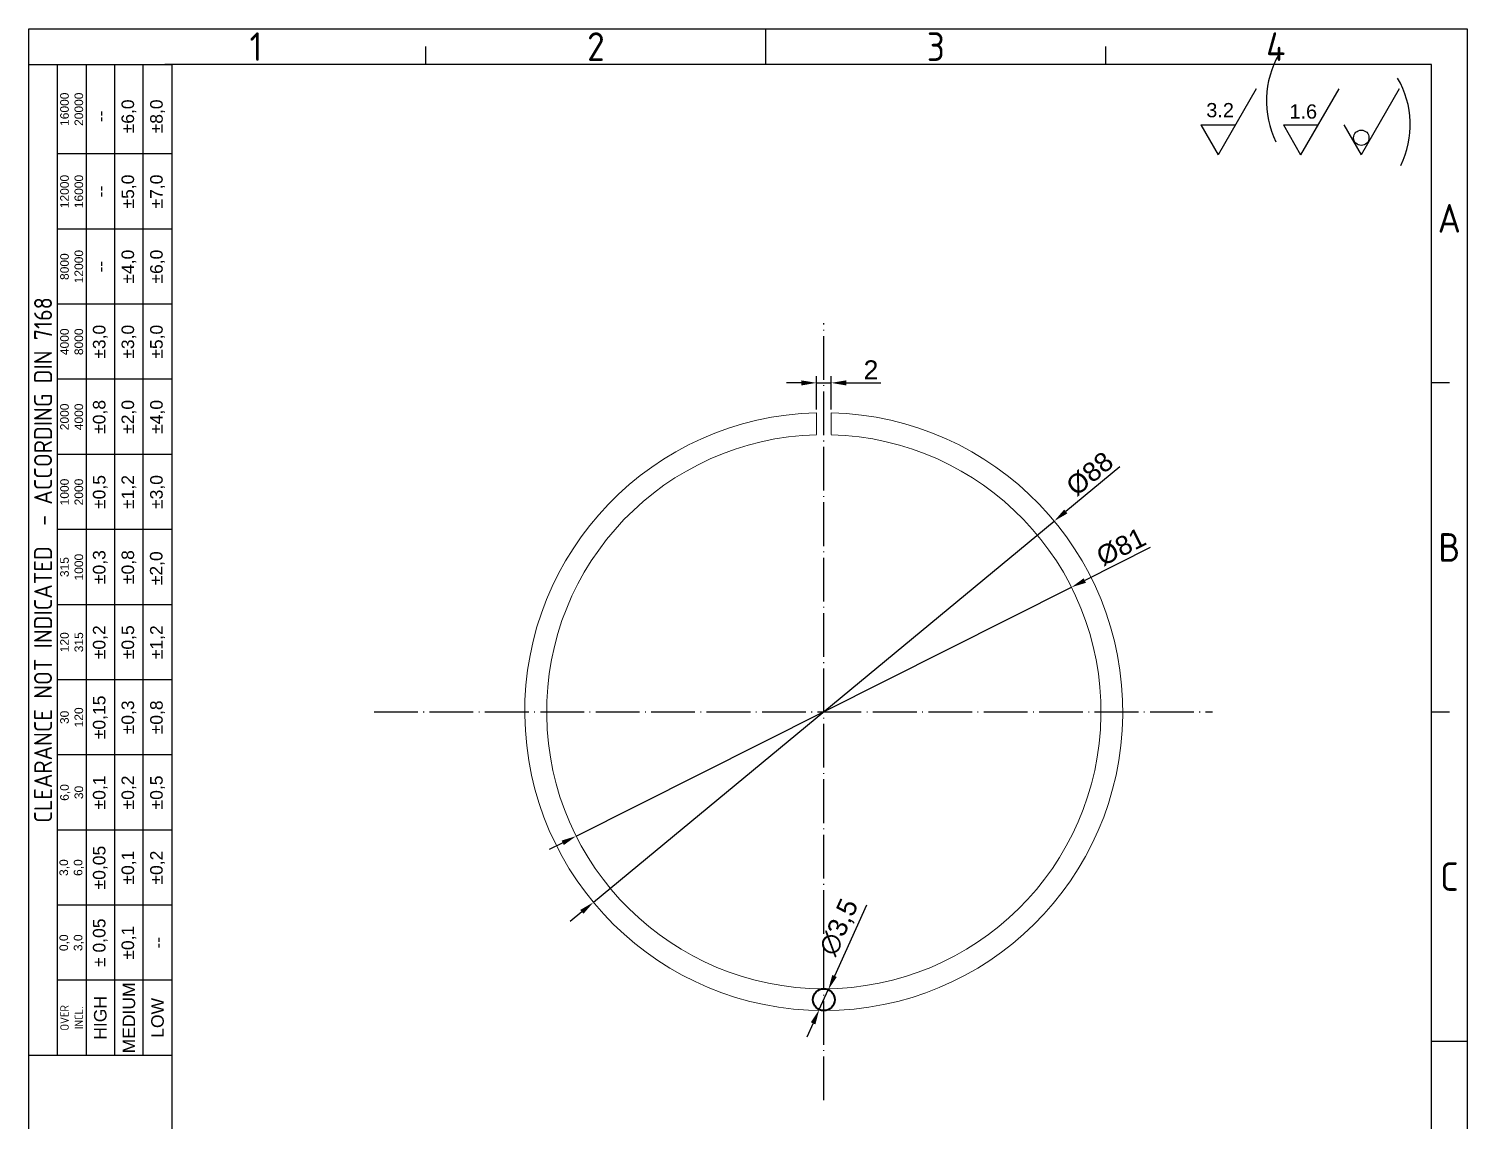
# Model space of a CAD drawing. Header units: millimetres. Extents: x 4337 to 4534, y 1258 to 1534.
# Drawn here: x 4336.6 to 4533.9, y 1384.1 to 1533.8 of the extents above; entities that cross this region are included whole.
import ezdxf
from ezdxf.enums import TextEntityAlignment as Align

# ---------------------------------------------------------------- set-up
doc = ezdxf.new("R2010")
doc.units = ezdxf.units.MM
doc.linetypes.add('ACAD_ISO04W100', pattern=[30, 24, -3, 0, -3])
for name, color, linetype, lineweight in [('AM_0', 7, 'Continuous', 40), ('AM_4', 1, 'ACAD_ISO04W100', 25), ('AM_5', 5, 'Continuous', 25)]:
    doc.layers.add(name, color=color, linetype=linetype, lineweight=lineweight)
doc.styles.add('ACISOTS', font='isocp.shx', dxfattribs={"height": 1})
doc.styles.get("Standard").update_dxf_attribs({"font": 'arial.ttf'})
doc.dimstyles.new('ISO-25', dxfattribs={"dimscale": 0.75, "dimtxt": 3.5, "dimasz": 2.75, "dimexe": 1.25, "dimexo": 0.625, "dimtad": 1, "dimtxsty": 'Standard', "dimcen": 2.5, "dimadec": 0, "dimazin": 0, "dimtfac": 1, "dimtmove": 0, "dimatfit": 3, "dimfxl": 1, "dimarcsym": 0})

# ---------------------------------------------------------------- blocks, each defined once
blk = doc.blocks.new('*D34')
at = {"layer": 'AM_5', "color": 0, "lineweight": -2, "ltscale": 0.25, "transparency": 16777216}
for p, q in [((4442.57, 1485.28), (4440.51, 1485.28)), ((4444.63, 1481.64), (4444.63, 1486.22)), ((4444.63, 1485.28), (4446.63, 1485.28)), ((4446.63, 1481.62), (4446.63, 1486.22)), ((4448.7, 1485.28), (4453.43, 1485.28))]:
    blk.add_line(p, q, dxfattribs=at)
at = {"layer": 'AM_5', "color": 0, "ltscale": 0.25, "transparency": 16777216}
for points in [[(4442.57, 1485.62), (4442.57, 1484.93), (4444.63, 1485.28)], [(4448.7, 1485.62), (4448.7, 1484.93), (4446.63, 1485.28)]]:
    blk.add_solid(points, dxfattribs=at)
at = {"layer": 'Defpoints', "color": 0, "ltscale": 0.25, "transparency": 16777216}
for p in [(4446.63, 1485.28), (4444.63, 1481.17), (4446.63, 1481.15)]:
    blk.add_point(p, dxfattribs=at)
at = {"layer": 'AM_5', "color": 0, "ltscale": 0.25, "transparency": 16777216, "insert": (4452.1, 1487.06), "char_height": 2.62, "attachment_point": 5}
blk.add_mtext('2', dxfattribs=at)
blk = doc.blocks.new('*D35')
at = {"layer": 'AM_5', "color": 0, "lineweight": -2, "ltscale": 0.25, "transparency": 16777216}
for p, q in [((4486.22, 1473.77), (4478.81, 1467.64)), ((4414.05, 1414.04), (4477.22, 1466.32)), ((4412.46, 1412.73), (4410.87, 1411.41))]:
    blk.add_line(p, q, dxfattribs=at)
at = {"layer": 'AM_5', "color": 0, "ltscale": 0.25, "transparency": 16777216}
for points in [[(4478.59, 1467.9), (4479.03, 1467.37), (4477.22, 1466.32)], [(4412.24, 1412.99), (4412.68, 1412.46), (4414.05, 1414.04)]]:
    blk.add_solid(points, dxfattribs=at)
at = {"layer": 'Defpoints', "color": 0, "ltscale": 0.25, "transparency": 16777216}
for p in [(4477.22, 1466.32), (4414.05, 1414.04)]:
    blk.add_point(p, dxfattribs=at)
at = {"layer": 'AM_5', "color": 0, "ltscale": 0.25, "transparency": 16777216, "insert": (4482.11, 1472.81), "char_height": 2.625, "attachment_point": 5, "rotation": 39.6139}
blk.add_mtext('%%C88', dxfattribs=at)
blk = doc.blocks.new('*D36')
at = {"layer": 'AM_5', "color": 0, "lineweight": -2, "ltscale": 0.25, "transparency": 16777216}
for p, q in [((4490.4, 1462.68), (4481.43, 1458.17)), ((4411.68, 1423.12), (4479.59, 1457.25)), ((4409.84, 1422.19), (4407.99, 1421.27))]:
    blk.add_line(p, q, dxfattribs=at)
at = {"layer": 'AM_5', "color": 0, "ltscale": 0.25, "transparency": 16777216}
for points in [[(4481.27, 1458.48), (4481.58, 1457.86), (4479.59, 1457.25)], [(4409.68, 1422.5), (4409.99, 1421.89), (4411.68, 1423.12)]]:
    blk.add_solid(points, dxfattribs=at)
at = {"layer": 'Defpoints', "color": 0, "ltscale": 0.25, "transparency": 16777216}
for p in [(4479.59, 1457.25), (4411.68, 1423.12)]:
    blk.add_point(p, dxfattribs=at)
at = {"layer": 'AM_5', "color": 0, "ltscale": 0.25, "transparency": 16777216, "insert": (4486.41, 1462.78), "char_height": 2.625, "attachment_point": 5, "rotation": 26.6813}
blk.add_mtext('%%C81', dxfattribs=at)
blk = doc.blocks.new('*D37')
at = {"layer": 'AM_5', "color": 0, "lineweight": -2, "ltscale": 0.25, "transparency": 16777216}
for p, q in [((4451.49, 1413.64), (4447.1, 1403.93)), ((4445.01, 1399.32), (4446.25, 1402.05)), ((4444.16, 1397.44), (4443.32, 1395.56))]:
    blk.add_line(p, q, dxfattribs=at)
at = {"layer": 'AM_5', "color": 0, "ltscale": 0.25, "transparency": 16777216}
for points in [[(4446.79, 1404.07), (4447.41, 1403.79), (4446.25, 1402.05)], [(4443.85, 1397.58), (4444.48, 1397.29), (4445.01, 1399.32)]]:
    blk.add_solid(points, dxfattribs=at)
at = {"layer": 'Defpoints', "color": 0, "ltscale": 0.25, "transparency": 16777216}
for p in [(4446.25, 1402.05), (4445.01, 1399.32)]:
    blk.add_point(p, dxfattribs=at)
at = {"layer": 'AM_5', "color": 0, "ltscale": 0.25, "transparency": 16777216, "insert": (4447.82, 1410.58), "char_height": 2.625, "attachment_point": 5, "rotation": 65.6726}
blk.add_mtext('∅3,5', dxfattribs=at)

msp = doc.modelspace()

# ---------------------------------------------------------------- linework, layer by layer
at = {"color": 135, "lineweight": 25}
for p, q in [((4336.627, 1258.121), (4336.627, 1533.846)), ((4336.627, 1533.846), (4533.853, 1533.846)), ((4437.693, 1528.94), (4437.693, 1533.846)), ((4533.853, 1533.846), (4533.853, 1258.121)), ((4391.085, 1528.94), (4391.085, 1531.393)), ((4484.301, 1528.94), (4484.301, 1531.393)), ((4340.552, 1393.04), (4340.552, 1528.94)), ((4344.476, 1528.94), (4344.476, 1393.04)), ((4348.401, 1528.94), (4348.401, 1393.04)), ((4352.326, 1393.04), (4352.326, 1528.94)), ((4356.251, 1516.674), (4340.552, 1516.674)), ((4356.251, 1506.372), (4340.552, 1506.372)), ((4356.251, 1496.069), (4340.552, 1496.069)), ((4356.251, 1485.766), (4340.552, 1485.766)), ((4531.4, 1485.275), (4528.947, 1485.275)), ((4356.251, 1475.463), (4340.552, 1475.463)), ((4356.251, 1465.16), (4340.552, 1465.16)), ((4356.251, 1454.857), (4340.552, 1454.857)), ((4356.251, 1444.554), (4340.552, 1444.554)), ((4531.4, 1440.139), (4528.947, 1440.139)), ((4356.251, 1434.251), (4340.552, 1434.251)), ((4356.251, 1423.948), (4340.552, 1423.948)), ((4356.251, 1413.646), (4340.552, 1413.646)), ((4356.251, 1403.343), (4340.552, 1403.343)), ((4528.947, 1395.002), (4533.853, 1395.002))]:
    msp.add_line(p, q, dxfattribs=at)
for p, q in [((4528.947, 1528.94), (4355.27, 1528.94)), ((4356.251, 1528.94), (4356.251, 1263.027)), ((4528.947, 1263.027), (4528.947, 1528.94))]:
    msp.add_line(p, q)
msp.add_lwpolyline([(4356.251, 1528.94), (4356.251, 1393.04), (4336.627, 1393.04), (4336.627, 1528.94)], close=True, dxfattribs=at)
at = {"color": 7, "linetype": 'Continuous', "lineweight": 15}
for radius, start, end in [(41, 91.39779, 88.60174), (38, 91.50678, 88.49353)]:
    msp.add_arc((4445.633, 1440.183), radius, start, end, dxfattribs=at)
for points, knots in [([(4444.633, 1481.168), (4444.633, 1481.153), (4444.633, 1481.124), (4444.633, 1480.872), (4444.633, 1480.495), (4444.633, 1480.021), (4444.633, 1479.509), (4444.633, 1479.015), (4444.633, 1478.592), (4444.633, 1478.302), (4444.633, 1478.163), (4444.633, 1478.183), (4444.633, 1478.188)], [0, 0, 0, 0, 0.1041271, 0.211509, 0.3189091, 0.4263395, 0.5338004, 0.6412788, 0.748753, 0.8562023, 0.9636162, 1, 1, 1, 1]), ([(4446.633, 1478.186), (4446.633, 1478.188), (4446.633, 1478.192), (4446.633, 1478.394), (4446.633, 1478.739), (4446.633, 1479.194), (4446.633, 1479.702), (4446.633, 1480.206), (4446.633, 1480.651), (4446.633, 1480.979), (4446.633, 1481.158), (4446.633, 1481.152), (4446.633, 1481.15)], [0, 0, 0, 0, 0.0777155, 0.1850093, 0.2923199, 0.3996637, 0.5070411, 0.6144376, 0.7218308, 0.8292013, 0.9365398, 1, 1, 1, 1])]:
    msp.add_open_spline(points, degree=3, knots=knots, dxfattribs=at)
at = {"layer": 'AM_0', "ltscale": 0.25}
msp.add_circle((4445.632, 1400.683), 1.5, dxfattribs=at)
at = {"layer": 'AM_4', "ltscale": 0.25}
for p, q in [((4445.633, 1386.906), (4445.633, 1493.459)), ((4383.968, 1440.183), (4498.909, 1440.183))]:
    msp.add_line(p, q, dxfattribs=at)
at = {"layer": 'AM_5'}
for p, q in [((4504.932, 1525.608), (4499.715, 1516.572)), ((4516.23, 1525.608), (4511.013, 1516.572)), ((4524.538, 1525.608), (4519.321, 1516.572)), ((4497.343, 1520.679), (4502.086, 1520.679)), ((4497.343, 1520.679), (4499.715, 1516.572)), ((4508.642, 1520.679), (4513.385, 1520.679)), ((4508.642, 1520.679), (4511.013, 1516.572)), ((4516.95, 1520.679), (4519.321, 1516.572))]:
    msp.add_line(p, q, dxfattribs=at)
msp.add_circle((4519.33, 1518.899), 1.052, dxfattribs=at)
for centre, start, end in [((4519.087, 1523.941), 149.81687, 205.95777), ((4513.275, 1520.67), 334.04223, 30.18313)]:
    msp.add_arc(centre, 12.771, start, end, dxfattribs=at)

# ---------------------------------------------------------------- texts
at = {"color": 135, "lineweight": 25, "style": 'ACISOTS'}
for s, p in [('1', (4367.781, 1531.393)), ('2', (4414.389, 1531.393)), ('3', (4460.997, 1531.393)), ('4', (4507.606, 1531.393)), ('A', (4531.4, 1507.843)), ('B', (4531.4, 1462.707)), ('C', (4531.4, 1417.571))]:
    msp.add_text(s, height=3.925, dxfattribs=at).set_placement(p, align=Align.MIDDLE)
at = {"color": 135, "lineweight": 25, "attachment_point": 5, "rotation": 90}
for s, insert, char_height, width in [('16000\\P20000', (4342.514, 1522.807), 1.1775, 12.26534), ('±6,0', (4350.364, 1521.826), 1.7171, 10.30289), ('±8,0', (4354.289, 1521.826), 1.7171, 10.30289), ('--', (4346.439, 1521.826), 1.7171, 10.30289), ('12000\\P16000', (4342.514, 1511.523), 1.1775, 10.30289), ('±5,0', (4350.364, 1511.523), 1.7171, 10.30289), ('±7,0', (4354.289, 1511.523), 1.7171, 10.30289), ('--', (4346.439, 1511.523), 1.7171, 10.30289), ('8000\\P12000', (4342.514, 1501.22), 1.1775, 10.30289), ('±4,0', (4350.364, 1501.22), 1.7171, 10.30289), ('±6,0', (4354.289, 1501.22), 1.7171, 10.30289), ('--', (4346.439, 1501.22), 1.7171, 10.30289), ('{\\Fisocp.shx|c0;CLEARANCE NOT INDICATED  - ACCORDING DIN 7168}', (4338.589, 1460.99), 2.45307, 135.90001), ('±3,0', (4346.439, 1490.917), 1.7171, 10.30289), ('±3,0', (4350.364, 1490.917), 1.7171, 10.30289), ('±5,0', (4354.289, 1490.917), 1.7171, 10.30289), ('4000\\P8000', (4342.514, 1490.917), 1.1775, 10.30289), ('2000\\P4000', (4342.514, 1480.614), 1.1775, 10.30289), ('±0,8', (4346.439, 1480.614), 1.7171, 10.30289), ('±2,0', (4350.364, 1480.614), 1.7171, 10.30289), ('±4,0', (4354.289, 1480.614), 1.7171, 10.30289), ('1000\\P2000', (4342.514, 1470.311), 1.1775, 10.30289), ('±0,5', (4346.439, 1470.311), 1.7171, 10.30289), ('±1,2', (4350.364, 1470.311), 1.7171, 10.30289), ('±3,0', (4354.289, 1470.311), 1.7171, 10.30289), ('315\\P1000', (4342.514, 1460.009), 1.1775, 10.30289), ('±0,3', (4346.439, 1460.009), 1.7171, 10.30289), ('±0,8', (4350.364, 1460.009), 1.7171, 10.30289), ('±2,0', (4354.256, 1459.854), 1.7171, 10.30289), ('±0,2', (4346.439, 1449.706), 1.7171, 10.30289), ('±0,5', (4350.364, 1449.706), 1.7171, 10.30289), ('±1,2', (4354.289, 1449.706), 1.7171, 10.30289), ('120\\P315', (4342.514, 1449.706), 1.1775, 10.30289), ('±0,15', (4346.439, 1439.403), 1.7171, 10.30289), ('30\\P120', (4342.514, 1439.403), 1.1775, 10.30289), ('±0,3', (4350.364, 1439.403), 1.7171, 10.30289), ('±0,8', (4354.289, 1439.403), 1.7171, 10.30289), ('6,0\\P30', (4342.514, 1429.1), 1.1775, 10.30289), ('±0,1', (4346.439, 1429.1), 1.7171, 10.30289), ('±0,2', (4350.364, 1429.1), 1.7171, 10.30289), ('±0,5', (4354.289, 1429.1), 1.7171, 10.30289), ('±0,05', (4346.439, 1418.797), 1.7171, 10.30289), ('±0,1', (4350.364, 1418.797), 1.7171, 10.30289), ('±0,2', (4354.289, 1418.797), 1.7171, 10.30289), ('3,0\\P6,0', (4342.514, 1418.797), 1.1775, 10.30289), ('± 0,05', (4346.439, 1408.494), 1.7171, 10.30289), ('\\pt4.79529;±0,1', (4350.364, 1408.494), 1.71715, 10.30289), ('0,0\\P3,0', (4342.514, 1408.494), 1.1775, 10.30289), ('--', (4354.289, 1408.494), 1.7171, 10.30289), ('MEDIUM', (4350.364, 1398.191), 1.7171, 10.30289), ('HIGH', (4346.439, 1398.191), 1.7171, 10.30289), ('LOW', (4354.289, 1398.191), 1.7171, 10.30289), ('{\\Fisocp.shx|c0;OVER\\PINCL.}', (4342.514, 1398.191), 1.17747, 10.30289)]:
    msp.add_mtext(s, dxfattribs=dict(at, insert=insert, char_height=char_height, width=width))
at = {"layer": 'AM_5', "char_height": 1.9519, "attachment_point": 1}
for s, insert in [('3.2', (4498.076, 1523.661)), ('1.6', (4509.476, 1523.473))]:
    msp.add_mtext_dynamic_manual_height_columns(s, width=18.23779, gutter_width=12.5, heights=[0], dxfattribs=dict(at, insert=insert))

# ---------------------------------------------------------------- dimensions: what is measured, and where the dimension line sits
at = {"layer": 'AM_5', "ltscale": 0.25}
dim = msp.add_linear_dim(base=(4446.633, 1485.278), p1=(4444.632, 1481.17), p2=(4446.633, 1481.15), dimstyle='ISO-25', dxfattribs=at)
dim.commit()
dim.dimension.update_dxf_attribs({"geometry": '*D34', "text_midpoint": (4452.096, 1487.064)})
for p1, p2, text, picture, middle in [((4414.048, 1414.041), (4477.217, 1466.325), '%%C88', '*D35', (4482.106, 1472.815)), ((4445.015, 1399.316), (4446.25, 1402.049), '<>,5', '*D37', (4447.816, 1410.583))]:
    dim = msp.add_diameter_dim_2p(p1=p1, p2=p2, text=text, dimstyle='ISO-25', dxfattribs=at)
    dim.commit()
    dim.dimension.update_dxf_attribs({"geometry": picture, "text_midpoint": middle})
dim = msp.add_diameter_dim_2p(p1=(4411.679, 1423.12), p2=(4479.586, 1457.246), text='%%C81', dimstyle='ISO-25', dxfattribs=at)
dim.commit()
dim.dimension.update_dxf_attribs({"geometry": '*D36', "text_midpoint": (4487.251, 1461.098), "dimtype": 163})

doc.saveas('drawing.dxf')
